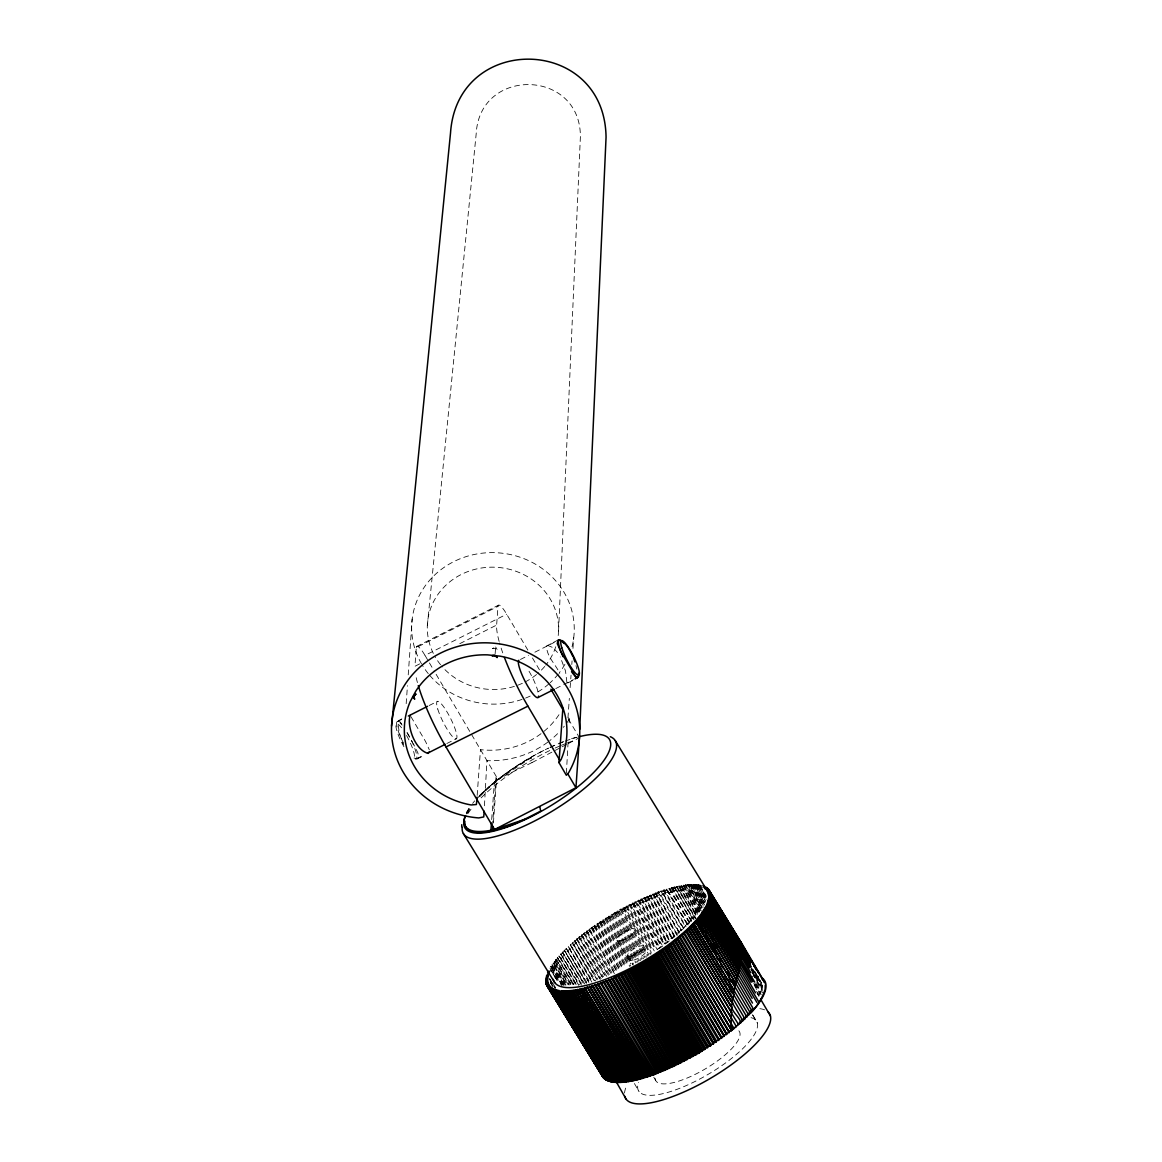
<?xml version="1.0" encoding="UTF-8"?>
<svg xmlns="http://www.w3.org/2000/svg" width="1162" height="1162" viewBox="0 0 1162 1162"><rect width="100%" height="100%" fill="white"/><g stroke="black" fill="none" stroke-linecap="round" stroke-linejoin="round"><path stroke-width="0.75" stroke-dasharray="5 3.75" d="M566.867 682.268L565.502 670.982L560.229 656.864M614.407 973.654L588.945 929.411L620.813 909.105L622.062 909.192L648.875 954.786M689.531 923.136L669.53 888.276L668.731 888.494L666.973 889.845L687.919 925.417M558.559 631.01L580.39 136.68C580.564 68.819 479.645 66.626 476.188 133.804L427.325 625.679M484.452 805.774L486.936 760.66A92.626 86.249 4.1 0 0 548.449 741.646M566.388 773.224L568.174 740.731M569.162 722.691L569.365 719.075L567.739 716.329M406.177 703.678L407.455 685.667M408.225 674.861L412.176 619.041M527.868 650.154L506.69 614.19A17.125 3.37 63.2 0 0 497.975 606.375L416.286 647.583L414.936 666.276L421.356 663.052M477.175 795.389L480.458 749.65A81.325 75.719 4.1 0 0 560.36 712.553M499.137 641.453A68.485 13.494 63.2 0 1 496.639 625.069L497.975 606.375M495.143 653.698L495.637 646.973L492.427 648.585A4.285 3.98 4.1 0 1 497.67 650.444L495.637 646.973M491.686 819.588L494.373 782.157L496.058 780.065A4.285 3.98 4.1 0 0 496.087 776.158L434.109 670.881M492.514 826.008L496.087 776.158M493.414 822.899L496.624 778.119M567.942 717.927L569.351 698.318M570.121 687.628L571.036 675.151M571.806 664.461L572.067 660.887M572.968 648.411L573.737 637.72M657.155 949.514C674.149 935.497 697.52 921.117 700.439 897.456L701.122 898.618C700.657 913.855 687.308 924.4 677.417 934.408M691.099 920.929L672.072 887.565L669.501 889.119M692.61 918.779L674.57 886.94L671.97 888.451M694.963 918.241L676.996 886.374L674.396 887.841M695.442 914.683L679.044 886.838L679.363 885.865L676.749 887.303M697.665 914.276L681.281 886.432L681.673 885.444L679.044 886.838M698.914 912.402L683.445 886.098L683.895 885.081L681.281 886.432M700.105 910.587L685.522 885.836L686.059 884.776L701.79 911.124M701.209 908.829L687.541 885.633L688.136 884.558L702.037 907.783M563.25 985.274L552.328 966.711L549.786 968.425L551.413 968.295L561.42 985.303M702.226 907.159L689.473 885.502L690.141 884.398L703.17 906.128M466.282 812.921L469.724 807.416M561.929 985.347L550.759 966.784L553.33 965.099L565.168 985.202M703.17 905.547L691.332 885.444L692.058 884.326L704.84 905.59M563.919 985.231L551.834 965.114L554.434 963.443L567.187 985.1M704.041 904.007L693.118 885.444L693.903 884.311L704.942 902.656M566.01 985.071L553.025 963.414L555.639 961.758L569.307 984.969M622.062 909.192L624.967 907.624L651.374 952.477M690.969 885.749A89.038 27.336 -30.5 0 1 693.641 885.734L695.66 884.369L705.886 901.334M568.189 984.897L554.289 961.671L556.947 960.044L571.515 984.795M624.967 907.624L627.872 906.084L654.279 950.952M697.331 884.485L694.803 885.517L696.416 885.662L697.331 884.485L705.566 898.153M570.469 984.679L555.668 959.899L558.341 958.301L573.825 984.606M627.872 906.084L630.806 904.588L657.213 949.456M698.899 884.689L696.416 885.662L697.926 885.88L698.899 884.689L706.336 896.977M572.851 984.446L557.44 957.735L559.823 956.544L576.221 984.388M699.887 884.848L697.926 885.88L699.35 886.156L700.381 884.95M476.464 799.34L480.458 794.837C500.27 775.591 523.525 759.933 548.479 748.139A84.753 25.869 -31.5 0 0 479.165 796.595M575.306 984.17L559.024 955.905L561.391 954.743L578.705 984.141M630.806 904.588L636.587 901.756L662.093 945.069M578.792 985.434L560.694 954.06L563.062 952.927L581.276 983.865M636.587 901.756L639.478 900.405L664.984 943.718M752.003 971.984L755.649 978.172L757.406 976.298L758.641 976.763L756.796 978.665L751.335 969.384M581.421 985.129L562.466 952.172L564.805 951.097L583.934 983.575M639.478 900.405L642.354 899.097L667.86 942.411M583.222 983.255L564.311 950.284L566.635 949.252L586.665 983.27M642.354 899.097L645.215 897.848L669.806 939.608M586.04 982.907L566.243 948.381L568.538 947.379L588.582 981.411M645.215 897.848L648.047 896.643L672.638 938.417M588.916 982.544L568.247 946.449L570.527 945.505L592.388 982.631M648.047 896.643L650.851 895.51L675.442 937.269M591.879 982.181L570.339 944.517L572.59 943.617L594.45 980.743M650.851 895.51L653.64 894.406L677.315 934.626M594.014 980.249L572.503 942.585L574.725 941.728L596.585 978.84M653.64 894.406L656.022 892.736L679.581 932.868M597.123 979.871L574.74 940.624L576.933 939.826L599.708 978.491M679.145 932.055L656.385 893.375L657.997 892.009L658.81 891.719L682.443 931.822M576.933 939.826L576.541 939.114L579.213 937.923L602.889 978.143M683.387 927.755L661.556 890.76L659.086 892.401L658.81 891.719M579.213 937.923L578.908 937.153L581.552 936.02L605.228 976.24M665.477 944.023L674.759 936.543M683.619 928.612L661.759 891.486L663.458 890.121L664.257 889.86L686.074 926.811M581.552 936.02L581.32 935.207L583.949 934.117L608.539 975.891M688.151 924.967L666.915 889.032L664.388 890.629L664.257 889.86M583.949 934.117L583.803 933.275L586.403 932.229L610.994 973.988M586.403 932.229L586.345 931.343L588.916 930.341M401.834 718.857L398.275 720.774L397.97 723.795L399.394 733.135L403.49 744.827M658.68 948.846L664.156 945.084M683.445 886.098L686.059 884.776M558.239 639.942L546.59 645.956C546.387 656.225 555.726 664.344 559.75 673.437M685.522 885.836L688.136 884.558M496.058 780.065L531.978 762.606L531.107 757.726L494.373 782.157A83.475 25.622 -30.5 0 0 479.427 795.665M413.992 758.002L417.26 758.873L418.669 757.058L417.87 752.874L413.265 743.549M687.541 885.633L690.141 884.398M689.473 885.502L692.058 884.326M691.332 885.444L693.903 884.311M693.118 885.444L695.66 884.369M531.978 762.606L560.433 747.66M562.016 746.832L566.765 744.348M568.349 743.52L579.417 737.696M751.654 977.14L754.646 975.586L757.406 976.298L754.414 977.765L756.084 975.906L753.078 977.416L754.646 975.586L753.136 975.325M416.679 646.45L498.382 605.242M416.286 647.583A17.125 3.37 63.2 0 1 425.002 655.397L506.69 614.19M459.789 643.661L496.639 625.069M397.07 721.704L401.878 719.278M429.127 705.537L437.144 701.485M520.445 659.464L528.463 655.426M534.883 652.187L554.114 642.484M416.345 758.888L422.765 755.649M446.818 743.52L456.434 738.669M555.77 688.572L562.176 685.333M563.788 684.52L573.403 679.668M417.26 758.873L425.016 754.966M567.797 682.951L577.078 678.259M705.726 896.977L699.35 886.156L701.311 885.168M623.442 911.429C646.101 901.552 672.101 883.164 697.563 892.518L698.231 893.651C679.044 885.139 657.866 896.759 639.783 903.295M702.632 885.546L699.35 886.156M549.989 747.427L555.988 744.552M755.649 978.172L758.641 976.763M559.096 743.36L563.773 741.574M571.559 738.611L577.441 737.013M550.759 966.784L552.328 966.711M551.834 965.114L553.33 965.099M553.025 963.414L554.434 963.443M547.563 645.346L552.952 647.597L557.499 652.478M554.289 961.671L555.639 961.758M555.668 959.899L556.947 960.044M701.921 886.926L700.686 886.504L706.147 895.786M557.135 958.113L558.341 958.301M558.704 956.282L559.823 956.544M560.345 954.438L561.391 954.743M562.088 952.564L563.062 952.927M563.919 950.676L564.805 951.097M565.821 948.773L566.635 949.252M398.769 720.411L401.718 723.926M552.066 964.78L564.282 984.679M550.962 966.464L562.248 984.824M549.975 968.106L558.428 981.875M549.829 978.84L555.48 988.005M550.294 981.788L553.127 986.378M698.377 884.616L705.93 896.919M696.779 884.442L706.089 899.635M695.079 884.34L705.479 901.305M693.307 884.311L704.535 902.656M691.448 884.34L704.433 905.605M555.959 959.551L570.963 984.069M554.564 961.323L568.639 984.301M553.272 963.066L566.417 984.504M689.502 884.442L703.344 907.13M687.468 884.616L701.63 907.827M685.362 884.863L701.398 911.182M560.694 954.06L579.417 984.751M559.024 955.905L576.817 985.056M557.44 957.735L574.318 985.347M683.198 885.183L699.8 912.475M680.947 885.56L697.636 913.041M678.623 886.025L696.401 915.307M566.243 948.381L586.766 982.195M564.311 950.284L584.849 984.083M562.466 952.172L581.16 982.892M550.207 982.122L553.01 986.741M676.24 886.533L695.689 918.648M673.8 887.129L693.148 919.127M570.339 944.517L592.678 981.454M568.247 946.449L589.686 981.832M549.713 979.174L555.334 988.426M671.302 887.783L691.579 921.364M668.731 888.494L690.054 923.863M577.049 938.678L601.175 978.738M574.74 940.624L597.965 979.13M572.503 942.585L595.757 981.062M557.237 980.786L550.715 969.965L556.976 980.655M666.131 889.279L688.224 925.998M663.458 890.121L685.595 926.956M660.757 891.036L682.907 927.93M657.997 892.009L681.063 930.442M581.871 934.785L606.855 976.414M579.431 936.732L603.514 976.806M655.208 893.041L679.131 933.042M649.529 895.277L674.425 936.804M646.638 896.468L672.464 939.55M586.926 930.893L612.766 974.119M584.37 932.839L609.324 974.497M410.999 716.736L425.597 741.559L429.301 749.78M683.895 885.081L699.669 911.516M681.673 885.444L698.057 912.969M652.39 894.13L677.199 935.686M594.915 925.155L621.583 969.95M592.199 927.058L618.91 971.839M589.541 928.975L616.281 973.741M679.363 885.865L696.822 915.22M676.996 886.374L696.111 918.546M674.57 886.94L693.99 919.679M643.733 897.732L669.37 940.9M640.814 899.039L666.422 942.237M600.463 921.408L627.059 966.232M597.66 923.267L624.299 968.077M672.072 887.565L691.492 920.348M669.53 888.276L689.589 922.192M637.865 900.405L663.444 943.617M634.902 901.814L661.381 946.58M611.953 914.189L639.361 960.596M609.033 915.961L636.471 962.354M606.143 917.748L633.61 964.14M603.281 919.563L630.777 965.942M754.646 971.214L761.56 982.907M754.661 971.65L762.33 984.824M753.252 969.674L762.562 985.87M753.165 970.096L762.185 985.405M751.756 968.396L762.679 986.959M751.582 968.266L757.842 979.203M751.131 968.629L762.737 988.354M750.783 969.224L762.621 989.327M752.104 972.507L762.214 989.69M756.956 981.309L762.432 990.59M756.665 982.616L762.577 992.755M756.259 983.982L760.819 991.723M755.663 983.677L761.023 992.784M697.926 885.88L706.118 899.795M754.85 983.851L761.226 994.672M696.416 885.662L705.523 901.131M753.775 983.386L760.195 994.28M754.24 985.303L759.701 994.585M694.803 885.517L704.826 902.54M756.636 991.36L759.338 995.936M757.174 992.987L758.989 996.081M691.216 889.889L691.826 890.934M699.684 904.414L700.352 905.547M681.702 889.671L682.239 890.571M695.355 913.085L695.98 914.131M752.584 1014.716L757.174 1022.516M752.729 1015.21L757.319 1023.01M532.472 657.968L539.836 670.474M568.363 718.944L578.487 736.142M687.657 922.991L688.194 923.906M633.697 903.15L659.188 946.464M632.215 903.135L658.636 947.945M628.962 904.762L655.397 949.586M625.984 906.316L652.405 951.155M623.791 907.493L651.098 953.886M623.006 907.9L650.328 954.307M620.813 909.105L648.149 955.513M619.172 910.805L646.493 957.197M617.835 910.776L645.2 957.168M616.281 912.446L643.603 958.853M614.887 912.461L642.266 958.868M613.42 914.116L640.727 960.524M610.558 915.83L637.88 962.238M607.741 917.559L634.147 962.426M627.756 956.006L633.188 965.215M604.937 919.331L631.344 964.184M616.935 940.479L630.646 963.777M602.177 921.117L628.584 965.971M599.432 922.933L625.839 967.786M596.745 924.763L622.236 968.062M594.087 926.608L619.578 969.921M591.473 928.467L616.978 971.781M425.002 655.397L433.194 669.327M576.541 939.114L600.304 979.479M653.799 1077.232L655.629 1080.355M634.408 1083.521L639.115 1091.626M406.947 732.743L412.568 742.344M552.923 983.284L555.668 987.918M548.987 978.404L553.548 986.131M550.614 982.761L552.444 985.855M650.342 894.943L674.875 936.63M647.466 896.134L672.885 939.375M641.613 898.676L667.046 941.946M638.664 900.027L665.013 944.851M635.701 901.421L662.064 946.26M632.724 902.874L659.101 947.713M629.76 904.356L656.138 949.209M626.768 905.91L653.16 950.763M620.043 909.526L647.35 955.963M617.095 911.197L644.387 957.648M614.146 912.896L641.439 959.362M611.227 914.625L638.504 961.105M608.322 916.397L635.599 962.891M605.446 918.183L632.724 964.692M591.589 927.494L617.066 970.953M588.945 929.411L614.437 972.884M586.345 931.343L611.851 974.802M583.803 933.275L608.423 975.194M581.32 935.207L605.039 975.586M578.908 937.153L602.642 977.532M757.043 993.103L758.83 996.154M653.204 893.81L676.734 933.972M602.599 919.999L629.877 966.537M599.795 921.844L626.158 966.842M597.007 923.717L623.384 968.716M594.276 925.591L620.653 970.604M697.563 892.518L701.122 898.618M644.547 897.369L669.806 940.712M661.556 890.76L661.759 891.486M576.003 665.637L576.802 669.138M666.915 889.032L666.973 889.845M738.872 1030.81A48.484 14.888 -30.5 0 1 702.066 1070.754A48.484 14.888 -30.5 0 1 655.179 1077.552M751.015 1017.636A68.485 21.032 -30.5 0 1 706.351 1075.387A68.485 21.032 -30.5 0 1 638.621 1082.287M553.286 974.09A89.038 27.336 -30.5 0 1 607.682 918.895A89.038 27.336 -30.5 0 1 690.969 885.749M466.572 812.746A83.475 25.622 -30.5 0 1 469.608 807.546M472.643 803.392A83.475 25.622 -30.5 0 1 474.692 800.879M531.107 757.726A83.475 25.622 -30.5 0 0 496.363 780.573L500.735 777.93A83.461 25.477 -31.5 0 0 479.499 796.972M417.419 682.559A68.485 13.494 63.2 0 1 415.604 674.585M466.325 813.908A84.753 25.869 -31.5 0 1 470.334 807.256M550.222 747.384A84.753 25.869 -31.5 0 1 563.614 741.705M565.313 741.065A84.753 25.869 -31.5 0 1 577.253 737.202M468.097 813.371A89.038 27.176 -31.5 0 1 471.278 808.941M481.097 797.902A89.038 27.176 -31.5 0 1 553.635 748.735M555.175 748.023A89.038 27.176 -31.5 0 1 559.764 746.019M561.42 745.321A89.038 27.176 -31.5 0 1 566.344 743.346M567.971 742.721A89.038 27.176 -31.5 0 1 575.829 739.991M467.371 813.487A83.461 25.477 -31.5 0 1 469.913 809.028M502.739 652.87A68.485 13.494 63.2 0 1 499.558 642.964M529.03 671.244A20.974 4.14 63.2 0 1 538.413 693.511M403.563 743.215A20.974 4.14 63.2 0 1 396.591 724.246A20.974 4.14 63.2 0 1 402.125 725.088M407.252 732.67A20.974 4.14 63.2 0 1 415.212 759.018M403.897 746.672A19.26 3.791 63.2 0 1 395.922 726.308A19.26 3.791 63.2 0 1 402.502 729.068M406.526 735.444A19.26 3.791 63.2 0 1 414.064 758.132M624.56 1092.992A83.475 25.622 -30.5 0 1 627.03 1085.003M759.861 1008.66A83.475 25.622 -30.5 0 1 764.596 1009.836M569.365 719.075A92.626 86.249 4.1 0 1 563.352 727.354M557.586 733.687A92.626 86.249 4.1 0 1 549.829 740.572M421.501 663.836A81.325 75.719 4.1 0 1 483.189 553.083A81.325 75.719 4.1 0 1 571.602 648.323M564.921 664.315A81.325 75.719 4.1 0 1 559.343 672.74M558.326 674.047A81.325 75.719 4.1 0 1 550.192 682.719M548.914 683.866A81.325 75.719 4.1 0 1 536.365 692.842M530.177 696.082A81.325 75.719 4.1 0 1 429.344 674.933M428.255 673.626A81.325 75.719 4.1 0 1 422.372 665.289M555.756 646.74A65.682 61.15 4.1 0 1 545.777 665.143M544.746 666.422A65.682 61.15 4.1 0 1 537.788 673.452M536.524 674.512A65.682 61.15 4.1 0 1 523.844 682.602M522.334 683.329A65.682 61.15 4.1 0 1 516.015 685.827M514.388 686.364A65.682 61.15 4.1 0 1 441.618 666.015M440.572 664.737A65.682 61.15 4.1 0 1 435.009 656.588M433.324 653.407A65.682 61.15 4.1 0 1 483.697 567.695A65.682 61.15 4.1 0 1 557.862 638.083M631.46 956.152A9.412 2.89 -30.5 0 0 644.024 946.943A9.412 2.89 -30.5 0 0 631.881 950.211A9.412 2.89 -30.5 0 0 631.46 956.152M621.191 940.639A10.879 3.341 -30.5 0 0 635.716 930.021A10.879 3.341 -30.5 0 0 621.685 933.798A10.879 3.341 -30.5 0 0 621.191 940.639M437.74 708.994A20.974 4.14 63.2 0 0 455.286 738.8A20.974 4.14 63.2 0 0 447.341 712.451A20.974 4.14 63.2 0 0 437.74 708.994M633.769 960.088A9.412 2.89 -30.5 0 0 646.348 950.879A9.412 2.89 -30.5 0 0 634.191 954.147A9.412 2.89 -30.5 0 0 633.769 960.088"/><path stroke-width="1.5" d="M587.246 987.99L589.802 986.349L643.53 1077.61L642.513 1078.394A94.166 28.919 -30.5 0 1 640.988 1078.815L587.275 987.075L584.689 988.702L638.475 1079.483A94.166 28.919 -30.5 0 0 640.001 1079.077L641.003 1078.336L587.275 987.075M592.388 985.55L646.116 1076.811L643.559 1078.075L589.86 987.206L592.388 985.55L592.518 986.378L595.017 984.693L595.22 985.478L612.229 978.825L634.713 967.002L688.441 1058.262L698.594 1053.251L708.341 1046.323L710.665 1045.742L711.071 1044.522L713.453 1043.897L713.758 1042.692L715.894 1042.227L716.417 1040.847L718.653 1040.31L719.031 1038.973L721.558 1038.232L667.845 946.667L690.809 927.334L744.9 1018.798L731.072 1031.014L731.319 1012.959L738.625 1024.623M667.86 945.839L721.587 1037.1L721.558 1038.232L666.988 947.277L665.303 947.713L718.653 1040.31L664.344 949.18L662.514 950.472L715.894 1042.227L661.657 951.082L642.673 963.211L634.713 967.002M579.722 729.387L606.056 137.305C604.763 35.47 457.203 32.275 450.522 132.991L391.55 726.047M562.887 708.079L558.98 762.606L566.33 775.272L568.683 772.585A94.166 87.673 4.1 0 0 517.962 648.469A94.166 87.673 4.1 0 0 393.584 711.217A94.166 87.673 4.1 0 0 478.759 817.932L483.741 816.93L484.162 811.192M418.276 685.609A68.485 13.494 63.2 0 0 445.976 746.948L494.591 829.523L575.945 787.734L579.417 737.696M558.98 762.606L561.043 759.599A81.325 75.719 4.1 0 0 499.994 656.152L487.532 654.86A81.325 75.719 4.1 0 0 415.88 690.998L410.288 701.398A81.325 75.719 4.1 0 0 471.118 804.961L476.405 804.511L477.059 797.147M491.439 823.161L490.916 830.293C508.695 828.506 524.846 818.949 540.664 811.192L539.865 806.689M750.637 962.514L710.621 896.396L708.98 896.861L706.888 904.864L701.412 913.681A89.038 27.336 -30.5 0 1 698.013 917.995A89.038 27.336 -30.5 0 1 613.434 976.153A89.038 27.336 -30.5 0 1 553.257 979.377M584.689 988.702L584.806 987.744L582.191 989.341L636.021 1080.079A94.166 28.919 -30.5 0 0 637.546 1079.716L638.534 1079.004L584.806 987.744M765.133 988.673L765.25 985.013M461.75 824.686L461.735 826.748M750.579 963.966L710.505 897.645L708.893 898.066L710.592 896.832M577.688 676.807L577.078 678.259L575.51 676.589L560.912 651.795L557.237 643.53L558.239 639.942C565.952 641.511 569.772 650.154 572.91 656.588M582.191 989.341L582.38 988.339L579.751 989.922L633.624 1080.616A94.166 28.919 -30.5 0 0 635.149 1080.282L636.108 1079.6L608.786 1033.207M750.245 967.118L709.938 900.318L708.399 900.637L710.432 898.11M579.751 989.922L580.027 988.877L577.369 990.431L631.3 1081.081A94.166 28.919 -30.5 0 0 632.811 1080.776L633.755 1080.137L593.68 1012.087M764.886 990.009C760.994 1002.051 752.337 1013.22 741.966 1020.062L742.881 1020.73L688.834 929.237M749.345 967.83L709.488 901.712L707.992 902.002L709.938 900.318M577.369 990.431L577.732 989.356L575.059 990.881L629.049 1081.473A94.166 28.919 -30.5 0 0 630.545 1081.226L631.46 1080.602L604.138 1034.209M429.49 751.567L428.11 753.412C414.573 749.737 406.744 725.408 410.128 715.501M750.783 972.71L708.936 903.164L707.498 903.411L709.488 901.712M751.262 982.224L740.484 963.923L740.833 959.405L754.763 982.166M575.059 990.881L575.495 989.748L572.822 991.244L626.855 1081.807A94.166 28.919 -30.5 0 0 628.337 1081.59L629.223 1081.009L606.462 1042.343M547.592 972.783L549.277 972.783L546.547 975.688L548.377 975.543L546.169 977.053L548.086 976.864L545.908 978.389L547.883 978.113L545.762 979.653L547.796 979.334L545.719 980.873L547.825 980.481L545.777 982.035L547.941 981.585L545.995 983.357L601.451 1074.037A94.166 28.919 -30.5 0 0 601.785 1075.039L601.843 1075.199A94.166 28.919 -30.5 0 0 602.207 1075.968L602.294 1076.128A94.166 28.919 -30.5 0 0 602.729 1076.854L599.505 1070.231M751.364 967.031L741.966 951.576L741.371 959.405L708.283 904.661L706.888 904.864L708.936 903.164M572.822 991.244L573.331 990.082L570.644 991.549L624.749 1082.069A94.166 28.919 -30.5 0 0 626.202 1081.895L627.059 1081.343L608.859 1050.419M752.86 981.832L707.527 906.215L706.176 906.36L708.283 904.661M548.29 971.272L549.887 971.33M570.644 991.549L571.254 990.358L568.552 991.782L622.716 1082.258A94.166 28.919 -30.5 0 0 624.154 1082.127L624.982 1081.619L594.929 1030.578M755.547 992.842L739.962 966.363L740.484 963.923L706.67 907.783L705.363 907.9L707.527 906.215M568.552 991.782L569.235 990.561L566.533 991.956L620.755 1082.388A94.166 28.919 -30.5 0 0 622.164 1082.301L622.716 1082.258M759.047 1002.327L739.381 968.948L739.962 966.363L705.712 909.41L704.448 909.483L706.67 907.783M566.533 991.956L567.303 990.692L564.601 992.043L618.896 1082.432A94.166 28.919 -30.5 0 0 620.247 1082.403L621.031 1081.938L610.094 1063.39M756.941 1002.501L738.771 971.635L739.381 968.948L704.637 911.066L703.446 911.095L705.712 909.41M564.601 992.043L565.444 990.75L562.742 992.072L617.095 1082.418A94.166 28.919 -30.5 0 0 618.416 1082.432L618.896 1082.432M704.157 915.83L702.342 912.736L704.637 911.066M562.742 992.072L563.657 990.736L560.97 992.028L615.395 1082.33A94.166 28.919 -30.5 0 0 616.673 1082.403L617.095 1082.418M752.497 1003.053L737.42 977.431L738.102 974.453L702.226 914.494L701.136 914.421L703.475 912.766L738.771 971.635L738.102 974.453L752.163 998.332M560.97 992.028L561.972 990.663L558.036 991.767L558.849 990.314L556.511 991.535L557.426 990.039L555.073 991.215L556.09 989.69L553.737 990.837L554.855 989.269L552.502 990.387L553.708 988.789L551.151 989.748L552.662 988.237L550.338 989.283L551.718 987.627L549.219 988.484L550.875 986.945L548.406 987.758L550.12 986.204L547.709 986.959L549.481 985.405L547.113 986.102L548.943 984.534L546.619 985.173L548.508 983.618L546.227 984.185L548.173 982.631L545.995 983.357M615.395 1082.33L615.003 1082.301A94.166 28.919 -30.5 0 1 613.783 1082.185L559.285 991.912M631.808 968.571L685.536 1059.831L688.441 1058.262M752.787 1007.875L736.693 980.554L736.519 978.084L737.42 977.431L700.86 916.252L699.829 916.135L702.226 914.494M613.783 1082.185L609.542 1074.051M628.903 970.096L682.631 1061.356L685.536 1059.831M752.163 1009.139L753.673 1009.4L750.681 1010.911L752.104 1011.231L735.967 983.836L735.778 981.265L736.693 980.554L699.408 918.038L698.435 917.878L700.86 916.252M557.687 991.723L612.258 1081.967L606.201 1070.739M625.984 971.592L679.712 1062.852L682.631 1061.356M704.23 932.026L696.953 919.65L699.408 918.038M556.191 991.462L610.544 1081.604A94.166 28.919 -30.5 0 1 609.484 1081.314L554.782 991.142M623.079 973.03L676.807 1064.29L679.712 1062.852M697.2 924.531L695.384 921.437L697.868 919.854L735.967 983.836L735.038 984.606L735.241 987.279L750.434 1013.09L747.442 1014.513L748.677 1014.978L693.714 923.253L696.241 921.698L735.241 987.279L733.556 991.84L733.818 994.788L746.817 1016.881L743.869 1018.202L744.9 1018.798M620.188 974.439L673.916 1065.685L676.807 1064.29M553.475 990.75L608.016 1080.805A94.166 28.919 -30.5 0 1 607.101 1080.399L552.255 990.285M617.298 975.789L671.026 1067.05L673.916 1065.685M727.485 985.42L691.971 925.083L694.513 923.558M703.068 887.405L703.867 885.996M607.101 1080.399L606.884 1080.297A94.166 28.919 -30.5 0 1 606.041 1079.847L551.151 989.748M614.422 977.082L668.15 1068.343L671.026 1067.05M732.031 998.085L690.141 926.942L692.697 925.431L733.818 994.788L732.205 999.945L732.568 1003.213C728.109 1009.153 740.078 1016.939 740.79 1022.676L737.914 1023.824M606.041 1079.847L605.867 1079.745A94.166 28.919 -30.5 0 1 605.097 1079.222L550.134 989.152M611.561 978.346L665.289 1069.592L668.15 1068.343M605.097 1079.222L604.937 1079.106A94.166 28.919 -30.5 0 1 604.24 1078.539L549.219 988.484M608.728 979.537L662.456 1070.798L665.289 1069.592M707.919 890.165L706.031 887.1L705.058 888.567C708.805 886.112 706.133 890.542 704.492 888.305M604.24 1078.539L604.095 1078.423A94.166 28.919 -30.5 0 1 603.485 1077.799L546.3 984.388M605.925 980.684L659.653 1071.945L662.456 1070.798M708.05 888.727C706.017 891.515 705.334 887.928 708.05 888.727L741.588 943.486L751.03 960.872M600.391 982.805L654.366 1074.516L659.653 1071.945M597.341 1066.15L603.368 1077.668A94.166 28.919 -30.5 0 1 602.831 1076.985L603.209 1076.666M707.832 891.646L709.125 890.077L707.295 890.789L706.656 889.976L708.5 889.235L707.295 890.789L708.98 896.861L710.65 895.626L708.951 895.699L710.548 894.057L708.835 894.609L710.36 892.982L708.602 893.563L710.055 891.951L708.268 892.576L709.648 890.978L707.832 891.646L615.323 740.746M597.98 984.504L651.591 1075.504L654.366 1074.516M595.22 985.478L648.875 1076.419L650.342 1075.925L651.417 1075.039L597.689 983.778M592.518 986.378L646.188 1077.29L647.684 1076.811L648.745 1075.954L595.017 984.693M666.988 947.277L667.845 946.667M664.344 949.18L665.201 948.57M661.657 951.082L662.514 950.472M686.786 931.169L732.06 1007.846L731.145 1009.153L731.682 1012.828L683.91 933.74M612.258 1081.967A94.166 28.919 -30.5 0 0 613.434 1082.142L614.088 1081.778M610.82 1081.677A94.166 28.919 -30.5 0 0 611.938 1081.909L612.577 1081.575M408.298 716.053L427.529 706.336M427.572 753.223L445.206 744.334M538.122 697.461L554.158 689.371M575.001 678.855L578.211 677.243M559.634 760.035L527.926 706.162L445.976 746.948M670.372 943.951L724.1 1035.211L726.642 1034.456L726.555 1033.323L729.199 1032.495L728.952 1031.42L731.61 1030.36L731.29 1029.517L677.562 938.271M524.672 819.37L494.591 829.523L495.288 830.162A83.461 25.477 -31.5 0 1 464.887 821.229M731.29 1029.517L736.374 1026.583L682.05 934.466M721.587 1037.1L724.173 1036.315L724.1 1035.211M702.342 912.736L703.475 912.766M696.953 919.65L697.868 919.854M695.384 921.437L696.241 921.698M749.112 1012.698L750.434 1013.09L752.424 1011.158A94.166 28.919 -30.5 0 0 761.473 977.503M691.971 925.083L692.697 925.431M745.699 1016.343L746.817 1016.881M750.594 961.163L741.995 946.885L742.344 951.707L710.156 899.432M730.651 1025.799L734.064 1028.544L679.843 936.369M761.72 978.564L763.26 980.089M739.976 1021.935L740.79 1022.676M710.548 894.057L742.3 947.103L710.65 895.626M738.349 939.099L742.547 945.984M758.83 973.32L738.887 939.782M707.789 888.451L764.77 982.863L763.87 980.946M740.179 940.9L739.569 940.276M740.731 941.641L762.984 979.435M709.793 891.312L741.196 942.513M706.961 887.739L708.835 890.804M710.708 893.868L718.232 906.113M720.106 909.163L733.251 930.588M710.432 893.346L741.908 944.575L708.5 889.235M712.64 897.863L714.528 900.942M732.467 930.166L734.355 933.246M710.592 894.464L742.14 945.781M709.793 900.811L742.198 953.465M709.314 902.22L741.995 955.324M708.718 903.702L741.705 957.299M708.036 905.213L741.371 959.405M707.237 906.767L740.964 961.613L740.339 963.283M706.336 908.364L740.484 963.923M705.349 909.991L739.962 966.363M704.245 911.662L739.381 968.948M555.073 991.215L610.544 1081.604M553.737 990.837L609.222 1081.241A94.166 28.919 -30.5 0 1 608.249 1080.892M552.502 990.387L608.016 1080.805M551.369 989.864L606.884 1080.297M550.338 989.283L605.867 1079.745M549.394 988.63L604.937 1079.106M545.951 983.139L604.095 1078.423M546.227 984.185L601.843 1075.199M703.054 913.376L738.771 971.635M701.761 915.104L738.102 974.453M700.366 916.876L737.42 977.431M565.022 992.028L620.247 1082.403M563.149 992.072L618.416 1082.432M561.348 992.043L616.673 1082.403M463.391 833.619L554.681 982.544M559.648 991.941L615.003 1082.301M558.036 991.767L613.434 1082.142M556.511 991.535L611.938 1081.909M546.706 985.361L602.831 1076.985M547.113 986.102L603.368 1077.668M707.251 887.986L733.309 930.631M709.169 891.908L711.028 894.972M712.902 898.037L715.705 902.627M718.508 907.231L720.382 910.296M723.185 914.886L725.044 917.951M710.636 895.205L742.3 947.103M710.621 896.396L742.387 948.512M698.885 918.677L736.693 980.554M697.316 920.493L735.967 983.836M695.646 922.337L735.241 987.279M571.138 991.491L626.202 1081.895M569.017 991.738L624.154 1082.127M566.983 991.927L622.164 1082.301M549.568 988.412L551.442 991.491M554.259 996.095L557.077 1000.714M558.951 1003.794L560.839 1006.858M563.657 1011.477L566.475 1016.096M569.293 1020.701L572.111 1025.32M573.984 1028.385L581.508 1040.687M583.382 1043.766L586.2 1048.385M588.074 1051.45L590.892 1056.069M593.709 1060.688L595.598 1063.753M598.415 1068.372L601.233 1072.976A94.166 28.919 -30.5 0 1 601.132 1072.061M710.505 897.645L742.402 950.051M710.272 898.952L742.344 951.707M693.903 924.197L734.515 990.925M692.058 926.085L733.818 994.788M690.141 927.988L733.164 998.884M577.935 990.314L632.811 1080.776M575.597 990.779L630.545 1081.226M573.331 991.171L628.337 1081.59M688.151 929.89L732.568 1003.213M686.074 931.822L732.06 1007.846M582.801 989.196L637.546 1079.716M580.332 989.792L635.149 1080.282M681.687 935.686L731.435 1018.202M679.392 937.618L731.392 1023.998M587.899 987.802L642.513 1078.394M585.314 988.528L640.001 1079.077M677.039 939.564L731.61 1030.36L677.824 938.911M674.614 941.496L729.199 1032.495L675.427 940.857M669.588 945.36L724.173 1036.315L670.416 944.735M595.932 985.231L650.342 1075.925M593.201 986.146L647.684 1076.811M590.528 987.003L645.07 1077.624M672.13 943.428L726.642 1034.456L672.958 942.803M658.927 952.956L713.453 1043.897L659.798 952.361M601.495 983.212L655.775 1073.993M598.691 984.258L653.044 1074.981M607.203 980.946L661.367 1071.814M604.342 982.108L658.549 1072.933M656.152 954.815L710.258 1046.003M615.962 977.155L669.951 1068.139M613.028 978.477L667.061 1069.418M610.108 979.74L664.199 1070.638M653.334 956.646L707.382 1047.863M650.488 958.461L704.477 1049.693M647.612 960.248L701.558 1051.479M624.865 972.884L678.71 1064.014M621.888 974.352L675.776 1065.438M618.925 975.775L672.856 1066.818M744.363 949.078L747.108 953.741M748.938 956.834L750.754 959.943M752.584 963.051L755.329 967.699M753.688 965.404L756.36 969.921M705.973 918.924L708.704 923.572M703.475 922.323L705.29 925.417M711.667 936.252L713.483 939.346M716.228 943.98L718.043 947.074M700.265 920.972L702.995 925.62M705.726 930.254L707.542 933.347M713.918 944.169L715.734 947.262M706.06 935.119L708.791 939.753M710.607 942.847L716.983 953.682M719.714 958.316L721.544 961.41M727.92 972.245L729.736 975.339M732.467 979.973L734.282 983.067M699.016 927.625L705.392 938.46M707.222 941.554L713.584 952.375M716.329 957.023L718.145 960.117M720.876 964.75L722.691 967.844M729.068 978.665L730.898 981.759M693.714 923.253L701.906 937.182M703.736 940.276L714.659 958.839M716.489 961.918L722.851 972.754M724.681 975.848L727.412 980.481M729.228 983.575L733.788 991.317M729.315 988.513L732.045 993.147M550.875 689.24L562.844 709.561M688.238 928.801L731.029 1001.499M686.248 930.689L730.869 1006.481M684.186 932.563L731.682 1012.828M675.224 940.16L728.952 1031.42M672.827 942.062L726.555 1033.323M567.797 773.877L575.945 787.734M665.303 947.713L719.031 1038.973M662.689 949.586L716.417 1040.847M660.031 951.431L713.758 1042.692M657.343 953.261L711.071 1044.522M654.598 955.077L708.341 1046.323M651.838 956.863L705.566 1048.124M649.035 958.621L702.763 1049.882M646.217 960.364L699.945 1051.625M644.721 962.005L698.594 1053.251M643.356 962.063L697.084 1053.324M641.787 963.719L695.631 1054.98M640.494 963.748L694.222 1055.009M638.853 965.419L692.639 1056.679M637.604 965.39L691.332 1056.65M635.904 967.074L689.647 1058.335M633.813 968.222L687.541 1059.483M632.941 968.701L686.655 1059.947M630.835 969.82L684.592 1061.037M627.843 971.374L681.658 1062.547M603.136 981.774L657.169 1073.456M583.295 989.893L606.971 1030.113M580.927 990.431L587.304 1001.252M589.134 1004.346L591.865 1008.994M578.632 990.895L580.463 993.989M582.278 997.083L588.655 1007.904M591.385 1012.552L597.762 1023.373M599.577 1026.467L602.308 1031.115M576.41 991.302L578.226 994.396M580.956 999.029L582.787 1002.123M584.602 1005.217L586.432 1008.311M589.163 1012.959L590.979 1016.053M593.709 1020.686L600.086 1031.522M601.901 1034.616L604.632 1039.249M578.807 999.364L580.622 1002.457M583.353 1007.105L585.169 1010.199M587.914 1014.833L594.276 1025.668M596.106 1028.762L598.837 1033.396M600.652 1036.489L602.482 1039.583M604.298 1042.677L607.029 1047.325M577.616 1001.179L579.446 1004.273M582.177 1008.921L584.907 1013.554M586.723 1016.648L588.553 1019.742M590.369 1022.836L593.099 1027.484M593.826 1032.321L596.556 1036.954M598.372 1040.048L600.202 1043.142M602.018 1046.236L604.748 1050.884M606.564 1053.978L622.048 1080.268M584.602 1020.076L586.418 1023.17M589.149 1027.804L590.979 1030.897M593.709 1035.545L600.086 1046.366M601.901 1049.46L603.717 1052.554M606.448 1057.202L608.278 1060.296M584.559 1023.228L586.389 1026.322M589.119 1030.97L591.85 1035.603M593.666 1038.697L595.496 1041.791M597.312 1044.885L600.042 1049.518M601.858 1052.612L613.696 1072.729M615.526 1075.823L617.342 1078.917M584.602 1026.322L587.333 1030.955M589.163 1034.049L590.979 1037.143M593.709 1041.791L595.54 1044.885M597.355 1047.979L604.647 1060.354M607.377 1064.988L609.193 1068.081M611.023 1071.175L612.839 1074.269M614.654 1077.363L616.485 1080.457M581.102 1023.156L582.917 1026.249M593.84 1044.798L595.67 1047.892M598.401 1052.54L600.217 1055.633M602.047 1058.727L609.324 1071.103M612.054 1075.736L613.885 1078.83M590.412 1041.573L593.143 1046.207M594.973 1049.301L596.789 1052.394M599.519 1057.042L601.35 1060.122M603.165 1063.215L606.811 1069.403M583.44 1032.074L586.171 1036.722M587.987 1039.816L589.817 1042.91M596.193 1053.731L598.009 1056.824M600.739 1061.458L603.47 1066.106M594.755 1053.455L596.585 1056.548M598.401 1059.642L605.692 1072.018M597.065 1059.294L598.895 1062.388M603.441 1070.115L605.271 1073.209M607.087 1076.303L609.818 1080.95M595.83 1058.872L605.852 1075.896M590.136 1050.666L596.513 1061.487M600.042 1070.478L603.688 1076.666M590.194 1054.268L595.656 1063.55M589.018 1052.598L599.026 1069.606M657.024 954.234L710.665 1045.742M654.221 956.079L707.861 1047.558M651.374 957.895L705.014 1049.359M648.498 959.696L702.138 1051.131M645.593 961.468L699.248 1052.859M642.673 963.211L696.343 1054.573M639.739 964.91L693.423 1056.243M636.776 966.595L690.489 1057.885M629.964 970.27L683.648 1061.531M627.001 971.81L680.641 1063.056M624.023 973.306L677.649 1064.537M621.06 974.758L674.657 1065.975M618.097 976.167L671.694 1067.355M615.163 977.518L668.731 1068.691M612.229 978.825L665.797 1069.97M609.324 980.074L662.892 1071.19M606.433 981.265L660.016 1072.352M760.616 999.218L770.45 1016.009M615.7 1080.82L626.027 1099.005M492.514 826.008L492.848 828.884L490.916 830.293A83.475 25.622 -30.5 0 1 465.163 816.087M573.491 657.881L574.914 661.861M589.802 986.349L589.86 987.206M601.32 1073.456A94.166 28.919 -30.5 0 1 601.262 1073.165M578.981 736.752A84.753 25.869 -31.5 0 1 602.541 762.316A84.753 25.869 -31.5 0 1 512.035 825.238A84.753 25.869 -31.5 0 1 465.526 815.622M610.311 736.708A89.038 27.176 -31.5 0 1 553.301 810.51A89.038 27.176 -31.5 0 1 462.2 827.271M527.926 706.162A68.485 13.494 63.2 0 1 504.453 657.547M538.616 696.067A20.974 4.14 63.2 0 1 526.618 684.2A20.974 4.14 63.2 0 1 518.848 660.277M578.487 673.292A20.974 4.14 63.2 0 1 571.515 671.709M563.033 656.661A20.974 4.14 63.2 0 1 563.977 643.443M768.242 1012.117A83.475 25.622 -30.5 0 1 710.272 1078.438A83.475 25.622 -30.5 0 1 624.807 1096.274M415.865 694.164L412.597 696.968L414.732 699.175A4.285 3.98 4.1 0 1 415.255 694.644L415.865 694.164M495.027 655.383L491.918 655.746A4.285 3.98 4.1 0 1 497.162 657.605L495.027 655.383M737.943 938.242L735.125 933.652L737.957 938.257M561.769 647.713A19.26 3.791 63.2 0 0 577.877 675.078A19.26 3.791 63.2 0 0 570.571 650.88A19.26 3.791 63.2 0 0 561.769 647.713"/></g></svg>
